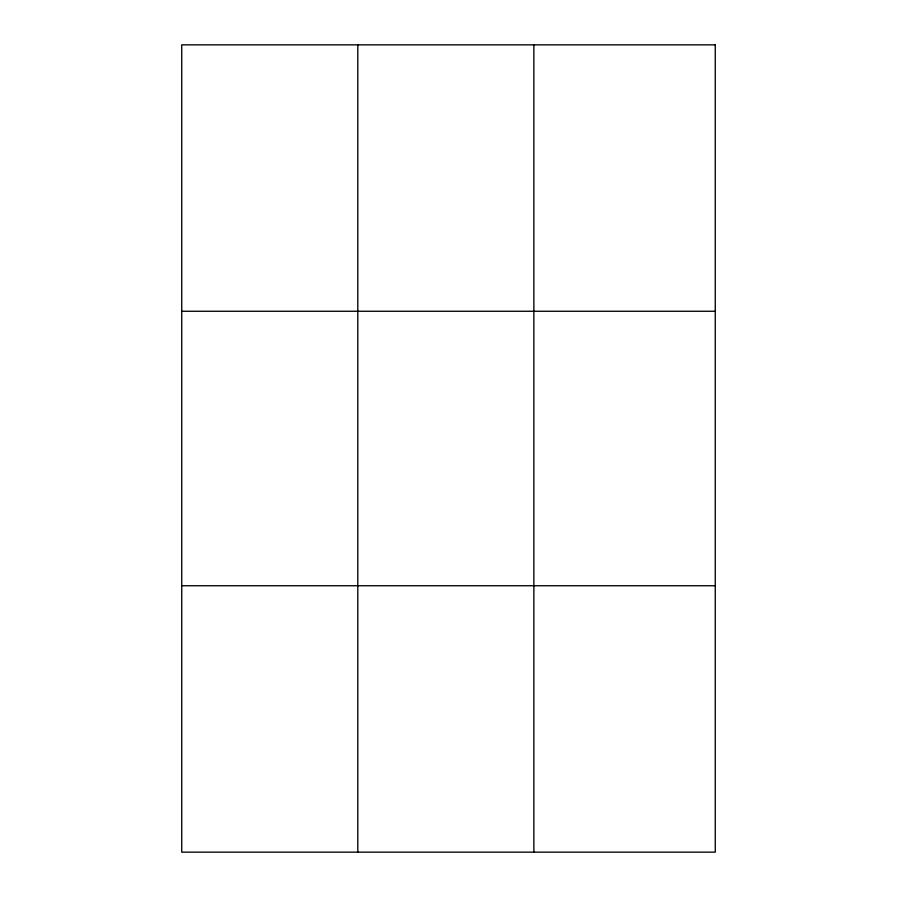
<?xml version="1.0" encoding="UTF-8"?>
<svg xmlns="http://www.w3.org/2000/svg" width="897" height="897" viewBox="0 0 897 897"><rect width="100%" height="100%" fill="white"/><g stroke="black" fill="none" stroke-linecap="round" stroke-linejoin="round"><path stroke-width="1.35" d="M357.802 44.85L357.802 852.15M533.872 44.85L533.872 852.15M181.732 311.259L715.268 311.259M181.732 585.741L715.268 585.741M715.268 44.85L715.268 852.15L181.732 852.15L181.732 44.85L715.268 44.85"/></g></svg>
